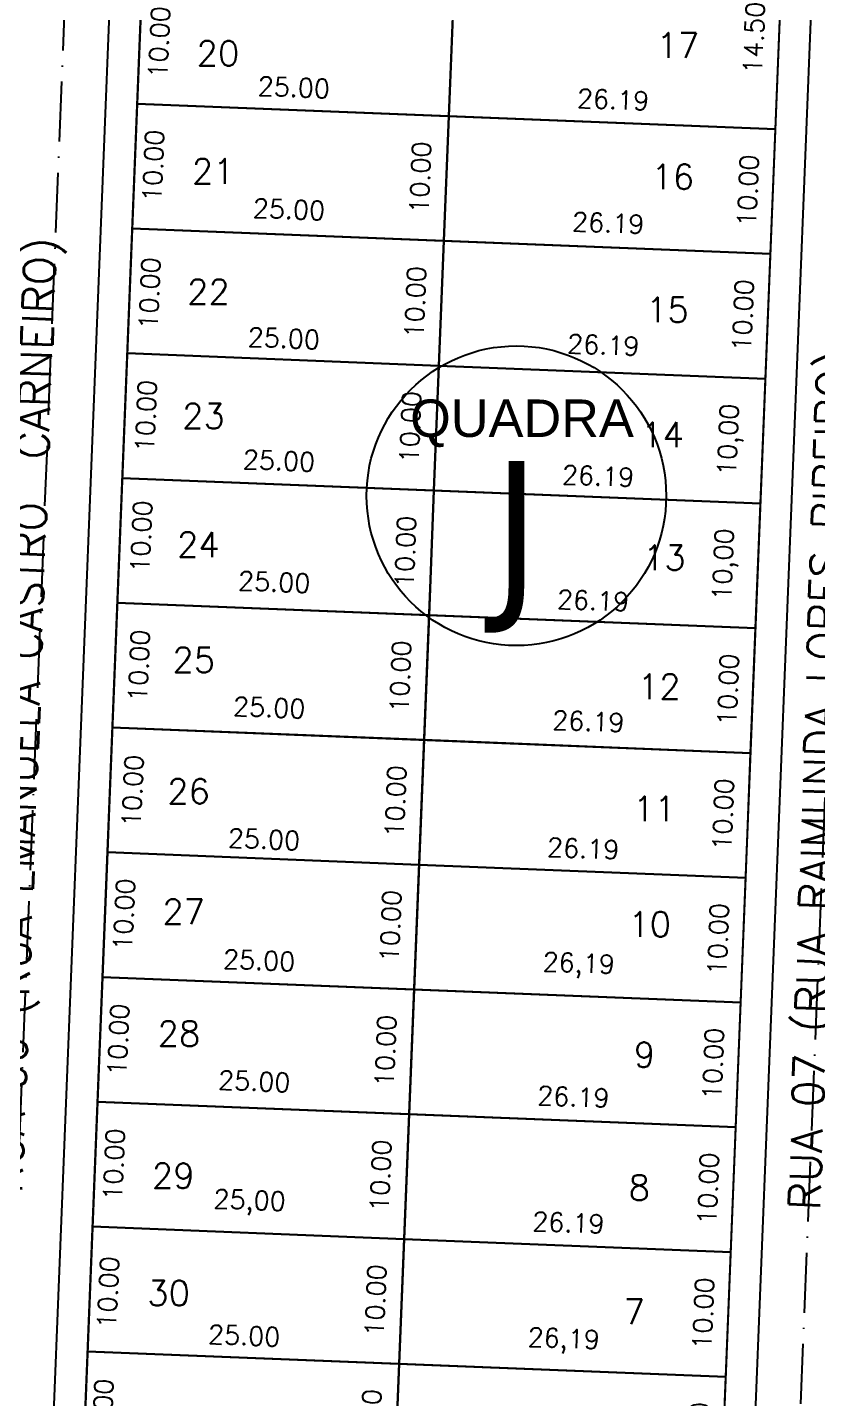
# Model space of a CAD drawing. Header units: millimetres. Extents: x 1794 to 8081, y 409 to 2272.
# Drawn here: x 5816.3 to 5879.6, y 1060.7 to 1170.6 of the extents above; entities that cross this region are included whole.
import ezdxf
from ezdxf.enums import TextEntityAlignment as Align

# ---------------------------------------------------------------- set-up
doc = ezdxf.new("R2010")
doc.units = ezdxf.units.MM
doc.linetypes.add('ACAD_ISO10W100', pattern=[18, 12, -3, 0, -3])
for name, color, linetype in [('02 - EIXO VIA', 2, 'ACAD_ISO10W100'), ('03 - CALÇADA', 1, 'Continuous'), ('BOUNDARY LOTES', 2, 'Continuous'), ('boundary quadras', 232, 'Continuous'), ('COT', 8, 'Continuous'), ('LOTES', 2, 'Continuous'), ('QUADRAS', 3, 'Continuous'), ('texto - ruas', 2, 'Continuous'), ('Texto Lotes', 31, 'Continuous'), ('TEXTO-80', 3, 'Continuous')]:
    doc.layers.add(name, color=color, linetype=linetype)
doc.styles.add('arcad1', font='romans.shx')
doc.styles.add('style1', font='tahoma.ttf')
doc.dimstyles.new('REGIS', dxfattribs={"dimtxt": 1.5, "dimasz": 0.12, "dimexe": 0, "dimexo": 0, "dimgap": 0, "dimtad": 0, "dimzin": 4, "dimdsep": 46, "dimtxsty": 'arcad1', "dimblk1": 'BOLA', "dimblk2": 'BOLA', "dimsah": 1, "dimcen": 0.12, "dimse1": 1, "dimse2": 1, "dimsd1": 1, "dimsd2": 1, "dimclrd": 256, "dimclre": 8, "dimclrt": 1, "dimadec": 0, "dimazin": 0, "dimtfac": 1.2, "dimtix": 1, "dimtmove": 2, "dimatfit": 3, "dimldrblk": 'BOLA', "dimfxl": 0, "dimfxlon": 1, "dimtvp": 2, "dimtolj": 1, "dimtzin": 4, "dimarcsym": 0})

# ---------------------------------------------------------------- blocks, each defined once
blk = doc.blocks.new('NUM_quadra')
blk.add_circle((0, 0), 0.2)
at = {"insert": (-0.1419, 0.1285), "char_height": 0.05, "width": 0.2663, "attachment_point": 1, "style": 'style1'}
blk.add_mtext('\\fArial|b0|i0|c0|p34;QUADRA', dxfattribs=at)
at = {"style": 'style1'}
blk.add_attdef('00', text='', height=0.18, dxfattribs=at).set_placement((0, -0.1335), align=Align.CENTER)
blk = doc.blocks.new('*D13')
at = {"layer": 'Defpoints', "color": 0}
for p in [(5851.2, 1192.23), (5876.8, 1176.89), (5871.72, 1168.41)]:
    blk.add_point(p, dxfattribs=at)
at = {"layer": 'COT', "color": 1, "insert": (5865.29, 1181.05), "char_height": 1.5, "attachment_point": 5, "rotation": 329.0679, "style": 'arcad1'}
blk.add_mtext('\\A1;29.84', dxfattribs=at)
blk = doc.blocks.new('BOLA')
for p, q in [((-1, 0), (1, 0)), ((0, -1), (0, 1))]:
    blk.add_line(p, q)
blk.add_circle((0, 0), 0.3)
blk = doc.blocks.new('*D430')
at = {"layer": 'Defpoints', "color": 0}
for p in [(5850.05, 1163.44), (5849.65, 1153.45), (5850.56, 1153.41)]:
    blk.add_point(p, dxfattribs=at)
at = {"layer": 'COT', "color": 1, "insert": (5847.77, 1158.53), "char_height": 1.5, "attachment_point": 5, "rotation": 87.719, "style": 'arcad1'}
blk.add_mtext('\\A1;10.00', dxfattribs=at)
blk = doc.blocks.new('*D431')
at = {"layer": 'Defpoints', "color": 0}
for p in [(5849.65, 1153.45), (5849.26, 1143.46), (5850.17, 1143.42)]:
    blk.add_point(p, dxfattribs=at)
at = {"layer": 'COT', "color": 1, "insert": (5847.37, 1148.54), "char_height": 1.5, "attachment_point": 5, "rotation": 87.719, "style": 'arcad1'}
blk.add_mtext('\\A1;10.00', dxfattribs=at)
blk = doc.blocks.new('*D432')
at = {"layer": 'Defpoints', "color": 0}
for p in [(5849.26, 1143.46), (5848.86, 1133.47), (5849.77, 1133.43)]:
    blk.add_point(p, dxfattribs=at)
at = {"layer": 'COT', "color": 1, "insert": (5846.97, 1138.54), "char_height": 1.5, "attachment_point": 5, "rotation": 87.719, "style": 'arcad1'}
blk.add_mtext('\\A1;10.00', dxfattribs=at)
blk = doc.blocks.new('*D433')
at = {"layer": 'Defpoints', "color": 0}
for p in [(5848.86, 1133.47), (5848.46, 1123.47), (5849.37, 1123.44)]:
    blk.add_point(p, dxfattribs=at)
at = {"layer": 'COT', "color": 1, "insert": (5846.57, 1128.55), "char_height": 1.5, "attachment_point": 5, "rotation": 87.719, "style": 'arcad1'}
blk.add_mtext('\\A1;10.00', dxfattribs=at)
blk = doc.blocks.new('*D434')
at = {"layer": 'Defpoints', "color": 0}
for p in [(5848.46, 1123.47), (5848.06, 1113.48), (5848.97, 1113.44)]:
    blk.add_point(p, dxfattribs=at)
at = {"layer": 'COT', "color": 1, "insert": (5846.17, 1118.56), "char_height": 1.5, "attachment_point": 5, "rotation": 87.719, "style": 'arcad1'}
blk.add_mtext('\\A1;10.00', dxfattribs=at)
blk = doc.blocks.new('*D435')
at = {"layer": 'Defpoints', "color": 0}
for p in [(5848.06, 1113.48), (5847.66, 1103.49), (5848.57, 1103.45)]:
    blk.add_point(p, dxfattribs=at)
at = {"layer": 'COT', "color": 1, "insert": (5845.78, 1108.57), "char_height": 1.5, "attachment_point": 5, "rotation": 87.719, "style": 'arcad1'}
blk.add_mtext('\\A1;10.00', dxfattribs=at)
blk = doc.blocks.new('*D436')
at = {"layer": 'Defpoints', "color": 0}
for p in [(5847.66, 1103.49), (5847.27, 1093.5), (5848.18, 1093.46)]:
    blk.add_point(p, dxfattribs=at)
at = {"layer": 'COT', "color": 1, "insert": (5845.38, 1098.58), "char_height": 1.5, "attachment_point": 5, "rotation": 87.719, "style": 'arcad1'}
blk.add_mtext('\\A1;10.00', dxfattribs=at)
blk = doc.blocks.new('*D437')
at = {"layer": 'Defpoints', "color": 0}
for p in [(5847.27, 1093.5), (5846.87, 1083.5), (5847.78, 1083.47)]:
    blk.add_point(p, dxfattribs=at)
at = {"layer": 'COT', "color": 1, "insert": (5844.98, 1088.58), "char_height": 1.5, "attachment_point": 5, "rotation": 87.719, "style": 'arcad1'}
blk.add_mtext('\\A1;10.00', dxfattribs=at)
blk = doc.blocks.new('*D438')
at = {"layer": 'Defpoints', "color": 0}
for p in [(5846.87, 1083.5), (5846.47, 1073.51), (5847.38, 1073.48)]:
    blk.add_point(p, dxfattribs=at)
at = {"layer": 'COT', "color": 1, "insert": (5844.58, 1078.59), "char_height": 1.5, "attachment_point": 5, "rotation": 87.719, "style": 'arcad1'}
blk.add_mtext('\\A1;10.00', dxfattribs=at)
blk = doc.blocks.new('*D439')
at = {"layer": 'Defpoints', "color": 0}
for p in [(5846.47, 1073.51), (5846.07, 1063.52), (5846.98, 1063.48)]:
    blk.add_point(p, dxfattribs=at)
at = {"layer": 'COT', "color": 1, "insert": (5844.18, 1068.6), "char_height": 1.5, "attachment_point": 5, "rotation": 87.719, "style": 'arcad1'}
blk.add_mtext('\\A1;10.00', dxfattribs=at)
blk = doc.blocks.new('*D440')
at = {"layer": 'Defpoints', "color": 0}
for p in [(5846.07, 1063.52), (5845.67, 1053.53), (5846.58, 1053.49)]:
    blk.add_point(p, dxfattribs=at)
at = {"layer": 'COT', "color": 1, "insert": (5843.79, 1058.61), "char_height": 1.5, "attachment_point": 5, "rotation": 87.719, "style": 'arcad1'}
blk.add_mtext('\\A1;10.00', dxfattribs=at)
blk = doc.blocks.new('*D14')
at = {"layer": 'Defpoints', "color": 0}
for p in [(5851.2, 1192.23), (5850.05, 1163.44), (5854.85, 1163.25)]:
    blk.add_point(p, dxfattribs=at)
at = {"layer": 'COT', "color": 1, "insert": (5852.43, 1177.76), "char_height": 1.5, "attachment_point": 5, "rotation": 87.719, "style": 'arcad1'}
blk.add_mtext('\\A1;28.81', dxfattribs=at)
blk = doc.blocks.new('*D441')
at = {"layer": 'Defpoints', "color": 0}
for p in [(5876.8, 1176.89), (5876.22, 1162.4), (5877.21, 1162.36)]:
    blk.add_point(p, dxfattribs=at)
at = {"layer": 'COT', "color": 1, "insert": (5874.5, 1169.72), "char_height": 1.5, "attachment_point": 5, "rotation": 87.719, "style": 'arcad1'}
blk.add_mtext('\\A1;14.50', dxfattribs=at)
blk = doc.blocks.new('*D442')
at = {"layer": 'Defpoints', "color": 0}
for p in [(5876.22, 1162.4), (5875.82, 1152.41), (5876.82, 1152.37)]:
    blk.add_point(p, dxfattribs=at)
at = {"layer": 'COT', "color": 1, "insert": (5874.02, 1157.48), "char_height": 1.5, "attachment_point": 5, "rotation": 87.719, "style": 'arcad1'}
blk.add_mtext('\\A1;10.00', dxfattribs=at)
blk = doc.blocks.new('*D443')
at = {"layer": 'Defpoints', "color": 0}
for p in [(5875.82, 1152.41), (5875.42, 1142.41), (5876.42, 1142.38)]:
    blk.add_point(p, dxfattribs=at)
at = {"layer": 'COT', "color": 1, "insert": (5873.62, 1147.49), "char_height": 1.5, "attachment_point": 5, "rotation": 87.719, "style": 'arcad1'}
blk.add_mtext('\\A1;10.00', dxfattribs=at)
blk = doc.blocks.new('*D444')
at = {"layer": 'Defpoints', "color": 0}
for p in [(5874.63, 1122.43), (5874.23, 1112.44), (5875.22, 1112.4)]:
    blk.add_point(p, dxfattribs=at)
at = {"layer": 'COT', "color": 1, "insert": (5872.43, 1117.51), "char_height": 1.5, "attachment_point": 5, "rotation": 87.719, "style": 'arcad1'}
blk.add_mtext('\\A1;10.00', dxfattribs=at)
blk = doc.blocks.new('*D445')
at = {"layer": 'Defpoints', "color": 0}
for p in [(5874.23, 1112.44), (5873.83, 1102.45), (5874.83, 1102.41)]:
    blk.add_point(p, dxfattribs=at)
at = {"layer": 'COT', "color": 1, "insert": (5872.03, 1107.52), "char_height": 1.5, "attachment_point": 5, "rotation": 87.719, "style": 'arcad1'}
blk.add_mtext('\\A1;10.00', dxfattribs=at)
blk = doc.blocks.new('*D446')
at = {"layer": 'Defpoints', "color": 0}
for p in [(5873.83, 1102.45), (5873.43, 1092.45), (5874.43, 1092.41)]:
    blk.add_point(p, dxfattribs=at)
at = {"layer": 'COT', "color": 1, "insert": (5871.63, 1097.53), "char_height": 1.5, "attachment_point": 5, "rotation": 87.719, "style": 'arcad1'}
blk.add_mtext('\\A1;10.00', dxfattribs=at)
blk = doc.blocks.new('*D447')
at = {"layer": 'Defpoints', "color": 0}
for p in [(5873.43, 1092.45), (5873.04, 1082.46), (5874.03, 1082.42)]:
    blk.add_point(p, dxfattribs=at)
at = {"layer": 'COT', "color": 1, "insert": (5871.23, 1087.54), "char_height": 1.5, "attachment_point": 5, "rotation": 87.719, "style": 'arcad1'}
blk.add_mtext('\\A1;10.00', dxfattribs=at)
blk = doc.blocks.new('*D448')
at = {"layer": 'Defpoints', "color": 0}
for p in [(5873.04, 1082.46), (5872.64, 1072.47), (5873.63, 1072.43)]:
    blk.add_point(p, dxfattribs=at)
at = {"layer": 'COT', "color": 1, "insert": (5870.83, 1077.55), "char_height": 1.5, "attachment_point": 5, "rotation": 87.719, "style": 'arcad1'}
blk.add_mtext('\\A1;10.00', dxfattribs=at)
blk = doc.blocks.new('*D449')
at = {"layer": 'Defpoints', "color": 0}
for p in [(5872.64, 1072.47), (5872.24, 1062.48), (5873.23, 1062.44)]:
    blk.add_point(p, dxfattribs=at)
at = {"layer": 'COT', "color": 1, "insert": (5870.44, 1067.55), "char_height": 1.5, "attachment_point": 5, "rotation": 87.719, "style": 'arcad1'}
blk.add_mtext('\\A1;10.00', dxfattribs=at)
blk = doc.blocks.new('*D450')
at = {"layer": 'Defpoints', "color": 0}
for p in [(5872.24, 1062.48), (5871.84, 1052.49), (5872.84, 1052.45)]:
    blk.add_point(p, dxfattribs=at)
at = {"layer": 'COT', "color": 1, "insert": (5870.04, 1057.56), "char_height": 1.5, "attachment_point": 5, "rotation": 87.719, "style": 'arcad1'}
blk.add_mtext('\\A1;10.00', dxfattribs=at)
blk = doc.blocks.new('*D452')
at = {"layer": 'Defpoints', "color": 0}
for p in [(5825.47, 1174.43), (5825.07, 1164.44), (5829.25, 1164.25)]:
    blk.add_point(p, dxfattribs=at)
at = {"layer": 'COT', "color": 1, "insert": (5826.84, 1169.36), "char_height": 1.5, "attachment_point": 5, "rotation": 87.4578, "style": 'arcad1'}
blk.add_mtext('\\A1;10.00', dxfattribs=at)
blk = doc.blocks.new('*D453')
at = {"layer": 'Defpoints', "color": 0}
for p in [(5825.07, 1164.44), (5824.67, 1154.44), (5828.81, 1154.26)]:
    blk.add_point(p, dxfattribs=at)
at = {"layer": 'COT', "color": 1, "insert": (5826.37, 1159.47), "char_height": 1.5, "attachment_point": 5, "rotation": 87.4578, "style": 'arcad1'}
blk.add_mtext('\\A1;10.00', dxfattribs=at)
blk = doc.blocks.new('*D454')
at = {"layer": 'Defpoints', "color": 0}
for p in [(5824.67, 1154.44), (5824.28, 1144.45), (5828.36, 1144.27)]:
    blk.add_point(p, dxfattribs=at)
at = {"layer": 'COT', "color": 1, "insert": (5826.07, 1149.25), "char_height": 1.5, "attachment_point": 5, "rotation": 87.4578, "style": 'arcad1'}
blk.add_mtext('\\A1;10.00', dxfattribs=at)
blk = doc.blocks.new('*D455')
at = {"layer": 'Defpoints', "color": 0}
for p in [(5824.28, 1144.45), (5823.88, 1134.46), (5827.92, 1134.28)]:
    blk.add_point(p, dxfattribs=at)
at = {"layer": 'COT', "color": 1, "insert": (5825.78, 1139.43), "char_height": 1.5, "attachment_point": 5, "rotation": 87.4578, "style": 'arcad1'}
blk.add_mtext('\\A1;10.00', dxfattribs=at)
blk = doc.blocks.new('*D456')
at = {"layer": 'Defpoints', "color": 0}
for p in [(5823.88, 1134.46), (5823.48, 1124.47), (5827.48, 1124.29)]:
    blk.add_point(p, dxfattribs=at)
at = {"layer": 'COT', "color": 1, "insert": (5825.41, 1129.78), "char_height": 1.5, "attachment_point": 5, "rotation": 87.4578, "style": 'arcad1'}
blk.add_mtext('\\A1;10.00', dxfattribs=at)
blk = doc.blocks.new('*D457')
at = {"layer": 'Defpoints', "color": 0}
for p in [(5823.48, 1124.47), (5823.08, 1114.48), (5827.03, 1114.3)]:
    blk.add_point(p, dxfattribs=at)
at = {"layer": 'COT', "color": 1, "insert": (5825.22, 1119.43), "char_height": 1.5, "attachment_point": 5, "rotation": 87.4578, "style": 'arcad1'}
blk.add_mtext('\\A1;10.00', dxfattribs=at)
blk = doc.blocks.new('*D458')
at = {"layer": 'Defpoints', "color": 0}
for p in [(5823.08, 1114.48), (5822.68, 1104.48), (5826.59, 1104.31)]:
    blk.add_point(p, dxfattribs=at)
at = {"layer": 'COT', "color": 1, "insert": (5824.72, 1109.4), "char_height": 1.5, "attachment_point": 5, "rotation": 87.4578, "style": 'arcad1'}
blk.add_mtext('\\A1;10.00', dxfattribs=at)
blk = doc.blocks.new('*D459')
at = {"layer": 'Defpoints', "color": 0}
for p in [(5822.68, 1104.48), (5822.29, 1094.49), (5826.15, 1094.32)]:
    blk.add_point(p, dxfattribs=at)
at = {"layer": 'COT', "color": 1, "insert": (5824.03, 1099.5), "char_height": 1.5, "attachment_point": 5, "rotation": 87.4578, "style": 'arcad1'}
blk.add_mtext('\\A1;10.00', dxfattribs=at)
blk = doc.blocks.new('*D460')
at = {"layer": 'Defpoints', "color": 0}
for p in [(5822.29, 1094.49), (5821.89, 1084.5), (5825.7, 1084.33)]:
    blk.add_point(p, dxfattribs=at)
at = {"layer": 'COT', "color": 1, "insert": (5823.57, 1089.48), "char_height": 1.5, "attachment_point": 5, "rotation": 87.4578, "style": 'arcad1'}
blk.add_mtext('\\A1;10.00', dxfattribs=at)
blk = doc.blocks.new('*D461')
at = {"layer": 'Defpoints', "color": 0}
for p in [(5821.89, 1084.5), (5821.49, 1074.51), (5825.26, 1074.34)]:
    blk.add_point(p, dxfattribs=at)
at = {"layer": 'COT', "color": 1, "insert": (5823.21, 1079.48), "char_height": 1.5, "attachment_point": 5, "rotation": 87.4578, "style": 'arcad1'}
blk.add_mtext('\\A1;10.00', dxfattribs=at)
blk = doc.blocks.new('*D462')
at = {"layer": 'Defpoints', "color": 0}
for p in [(5821.49, 1074.51), (5821.09, 1064.52), (5824.82, 1064.35)]:
    blk.add_point(p, dxfattribs=at)
at = {"layer": 'COT', "color": 1, "insert": (5822.75, 1069.24), "char_height": 1.5, "attachment_point": 5, "rotation": 87.4578, "style": 'arcad1'}
blk.add_mtext('\\A1;10.00', dxfattribs=at)
blk = doc.blocks.new('*D463')
at = {"layer": 'Defpoints', "color": 0}
for p in [(5821.09, 1064.52), (5820.69, 1054.52), (5824.37, 1054.36)]:
    blk.add_point(p, dxfattribs=at)
at = {"layer": 'COT', "color": 1, "insert": (5822.3, 1059.44), "char_height": 1.5, "attachment_point": 5, "rotation": 87.4578, "style": 'arcad1'}
blk.add_mtext('\\A1;10.00', dxfattribs=at)
blk = doc.blocks.new('*D466')
at = {"layer": 'Defpoints', "color": 0}
for p in [(5825.07, 1164.44), (5850.05, 1163.44), (5850, 1162.26)]:
    blk.add_point(p, dxfattribs=at)
at = {"layer": 'COT', "color": 1, "insert": (5837.63, 1165.75), "char_height": 1.5, "attachment_point": 5, "rotation": 357.719, "style": 'arcad1'}
blk.add_mtext('\\A1;25.00', dxfattribs=at)
blk = doc.blocks.new('*D15')
at = {"layer": 'Defpoints', "color": 0}
for p in [(5824.67, 1154.44), (5849.65, 1153.45), (5849.62, 1152.48)]:
    blk.add_point(p, dxfattribs=at)
at = {"layer": 'COT', "color": 1, "insert": (5837.24, 1155.98), "char_height": 1.5, "attachment_point": 5, "rotation": 357.719, "style": 'arcad1'}
blk.add_mtext('\\A1;25.00', dxfattribs=at)
blk = doc.blocks.new('*D16')
at = {"layer": 'Defpoints', "color": 0}
for p in [(5824.28, 1144.45), (5849.26, 1143.46), (5849.2, 1142.16)]:
    blk.add_point(p, dxfattribs=at)
at = {"layer": 'COT', "color": 1, "insert": (5836.83, 1145.65), "char_height": 1.5, "attachment_point": 5, "rotation": 357.719, "style": 'arcad1'}
blk.add_mtext('\\A1;25.00', dxfattribs=at)
blk = doc.blocks.new('*D467')
at = {"layer": 'Defpoints', "color": 0}
for p in [(5823.88, 1134.46), (5848.86, 1133.47), (5848.81, 1132.35)]:
    blk.add_point(p, dxfattribs=at)
at = {"layer": 'COT', "color": 1, "insert": (5836.44, 1135.85), "char_height": 1.5, "attachment_point": 5, "rotation": 357.719, "style": 'arcad1'}
blk.add_mtext('\\A1;25.00', dxfattribs=at)
blk = doc.blocks.new('*D468')
at = {"layer": 'Defpoints', "color": 0}
for p in [(5823.48, 1124.47), (5848.46, 1123.47), (5848.43, 1122.63)]:
    blk.add_point(p, dxfattribs=at)
at = {"layer": 'COT', "color": 1, "insert": (5836.06, 1126.13), "char_height": 1.5, "attachment_point": 5, "rotation": 357.719, "style": 'arcad1'}
blk.add_mtext('\\A1;25.00', dxfattribs=at)
blk = doc.blocks.new('*D469')
at = {"layer": 'Defpoints', "color": 0}
for p in [(5823.08, 1114.48), (5848.03, 1112.59), (5848.06, 1113.48)]:
    blk.add_point(p, dxfattribs=at)
at = {"layer": 'COT', "color": 1, "insert": (5835.66, 1116.08), "char_height": 1.5, "attachment_point": 5, "rotation": 357.719, "style": 'arcad1'}
blk.add_mtext('\\A1;25.00', dxfattribs=at)
blk = doc.blocks.new('*D470')
at = {"layer": 'Defpoints', "color": 0}
for p in [(5822.68, 1104.48), (5847.66, 1103.49), (5847.61, 1102.04)]:
    blk.add_point(p, dxfattribs=at)
at = {"layer": 'COT', "color": 1, "insert": (5835.24, 1105.53), "char_height": 1.5, "attachment_point": 5, "rotation": 357.719, "style": 'arcad1'}
blk.add_mtext('\\A1;25.00', dxfattribs=at)
blk = doc.blocks.new('*D17')
at = {"layer": 'Defpoints', "color": 0}
for p in [(5822.29, 1094.49), (5847.27, 1093.5), (5847.22, 1092.34)]:
    blk.add_point(p, dxfattribs=at)
at = {"layer": 'COT', "color": 1, "insert": (5834.85, 1095.83), "char_height": 1.5, "attachment_point": 5, "rotation": 357.719, "style": 'arcad1'}
blk.add_mtext('\\A1;25.00', dxfattribs=at)
blk = doc.blocks.new('*D18')
at = {"layer": 'Defpoints', "color": 0}
for p in [(5821.89, 1084.5), (5846.87, 1083.5), (5846.83, 1082.66)]:
    blk.add_point(p, dxfattribs=at)
at = {"layer": 'COT', "color": 1, "insert": (5834.46, 1086.15), "char_height": 1.5, "attachment_point": 5, "rotation": 357.719, "style": 'arcad1'}
blk.add_mtext('\\A1;25.00', dxfattribs=at)
blk = doc.blocks.new('*D19')
at = {"layer": 'Defpoints', "color": 0}
for p in [(5821.09, 1064.52), (5846.07, 1063.52), (5846.02, 1062.29)]:
    blk.add_point(p, dxfattribs=at)
at = {"layer": 'COT', "color": 1, "insert": (5833.65, 1065.78), "char_height": 1.5, "attachment_point": 5, "rotation": 357.719, "style": 'arcad1'}
blk.add_mtext('\\A1;25.00', dxfattribs=at)
blk = doc.blocks.new('*D26')
at = {"layer": 'Defpoints', "color": 0}
for p in [(5850.05, 1163.44), (5876.22, 1162.4), (5876.17, 1161.25)]:
    blk.add_point(p, dxfattribs=at)
at = {"layer": 'COT', "color": 1, "insert": (5863.21, 1164.77), "char_height": 1.5, "attachment_point": 5, "rotation": 357.719, "style": 'arcad1'}
blk.add_mtext('\\A1;26.19', dxfattribs=at)
blk = doc.blocks.new('*D27')
at = {"layer": 'Defpoints', "color": 0}
for p in [(5849.65, 1153.45), (5875.82, 1152.41), (5875.78, 1151.37)]:
    blk.add_point(p, dxfattribs=at)
at = {"layer": 'COT', "color": 1, "insert": (5862.82, 1154.89), "char_height": 1.5, "attachment_point": 5, "rotation": 357.719, "style": 'arcad1'}
blk.add_mtext('\\A1;26.19', dxfattribs=at)
blk = doc.blocks.new('*D28')
at = {"layer": 'Defpoints', "color": 0}
for p in [(5849.26, 1143.46), (5875.42, 1142.41), (5875.39, 1141.6)]:
    blk.add_point(p, dxfattribs=at)
at = {"layer": 'COT', "color": 1, "insert": (5862.43, 1145.12), "char_height": 1.5, "attachment_point": 5, "rotation": 357.719, "style": 'arcad1'}
blk.add_mtext('\\A1;26.19', dxfattribs=at)
blk = doc.blocks.new('*D480')
at = {"layer": 'Defpoints', "color": 0}
for p in [(5848.86, 1133.47), (5875.03, 1132.42), (5874.97, 1131.1)]:
    blk.add_point(p, dxfattribs=at)
at = {"layer": 'COT', "color": 1, "insert": (5862.01, 1134.62), "char_height": 1.5, "attachment_point": 5, "rotation": 357.719, "style": 'arcad1'}
blk.add_mtext('\\A1;26.19', dxfattribs=at)
blk = doc.blocks.new('*D481')
at = {"layer": 'Defpoints', "color": 0}
for p in [(5848.46, 1123.47), (5874.63, 1122.43), (5874.58, 1121.13)]:
    blk.add_point(p, dxfattribs=at)
at = {"layer": 'COT', "color": 1, "insert": (5861.61, 1124.65), "char_height": 1.5, "attachment_point": 5, "rotation": 357.719, "style": 'arcad1'}
blk.add_mtext('\\A1;26.19', dxfattribs=at)
blk = doc.blocks.new('*D482')
at = {"layer": 'Defpoints', "color": 0}
for p in [(5848.06, 1113.48), (5874.19, 1111.45), (5874.23, 1112.44)]:
    blk.add_point(p, dxfattribs=at)
at = {"layer": 'COT', "color": 1, "insert": (5861.23, 1114.97), "char_height": 1.5, "attachment_point": 5, "rotation": 357.719, "style": 'arcad1'}
blk.add_mtext('\\A1;26.19', dxfattribs=at)
blk = doc.blocks.new('*D29')
at = {"layer": 'Defpoints', "color": 0}
for p in [(5847.66, 1103.49), (5873.83, 1102.45), (5873.79, 1101.27)]:
    blk.add_point(p, dxfattribs=at)
at = {"layer": 'COT', "color": 1, "insert": (5860.82, 1104.79), "char_height": 1.5, "attachment_point": 5, "rotation": 357.719, "style": 'arcad1'}
blk.add_mtext('\\A1;26.19', dxfattribs=at)
blk = doc.blocks.new('*D483')
at = {"layer": 'Defpoints', "color": 0}
for p in [(5846.87, 1083.5), (5873.04, 1082.46), (5872.99, 1081.38)]:
    blk.add_point(p, dxfattribs=at)
at = {"layer": 'COT', "color": 1, "insert": (5860.03, 1084.9), "char_height": 1.5, "attachment_point": 5, "rotation": 357.719, "style": 'arcad1'}
blk.add_mtext('\\A1;26.19', dxfattribs=at)
blk = doc.blocks.new('*D484')
at = {"layer": 'Defpoints', "color": 0}
for p in [(5846.47, 1073.51), (5872.64, 1072.47), (5872.59, 1071.3)]:
    blk.add_point(p, dxfattribs=at)
at = {"layer": 'COT', "color": 1, "insert": (5859.63, 1074.82), "char_height": 1.5, "attachment_point": 5, "rotation": 357.719, "style": 'arcad1'}
blk.add_mtext('\\A1;26.19', dxfattribs=at)
blk = doc.blocks.new('*D1542')
at = {"layer": 'Defpoints', "color": 0}
for p in [(5846.07, 1063.52), (5872.24, 1062.48), (5872.19, 1061.24)]:
    blk.add_point(p, dxfattribs=at)
at = {"layer": 'COT', "color": 1, "insert": (5859.25, 1065.33), "char_height": 1.5, "attachment_point": 5, "rotation": 357.719, "style": 'arcad1'}
blk.add_mtext('\\A1;26,19', dxfattribs=at)
blk = doc.blocks.new('*D1543')
at = {"layer": 'Defpoints', "color": 0}
for p in [(5821.49, 1074.51), (5821.44, 1073.34), (5846.47, 1073.51)]:
    blk.add_point(p, dxfattribs=at)
at = {"layer": 'COT', "color": 1, "insert": (5834.08, 1076.41), "char_height": 1.5, "attachment_point": 5, "rotation": 357.719, "style": 'arcad1'}
blk.add_mtext('\\A1;25,00', dxfattribs=at)
blk = doc.blocks.new('*D1544')
at = {"layer": 'Defpoints', "color": 0}
for p in [(5847.27, 1093.5), (5873.43, 1092.45), (5873.39, 1091.3)]:
    blk.add_point(p, dxfattribs=at)
at = {"layer": 'COT', "color": 1, "insert": (5860.45, 1095.39), "char_height": 1.5, "attachment_point": 5, "rotation": 357.719, "style": 'arcad1'}
blk.add_mtext('\\A1;26,19', dxfattribs=at)
blk = doc.blocks.new('*D1628')
at = {"layer": 'Defpoints', "color": 0}
for p in [(5875.03, 1132.42), (5876.02, 1132.38), (5874.63, 1122.43)]:
    blk.add_point(p, dxfattribs=at)
at = {"layer": 'COT', "color": 1, "insert": (5872.25, 1127.53), "char_height": 1.5, "attachment_point": 5, "rotation": 87.719, "style": 'arcad1'}
blk.add_mtext('\\A1;10,00', dxfattribs=at)
blk = doc.blocks.new('*D1629')
at = {"layer": 'Defpoints', "color": 0}
for p in [(5875.42, 1142.41), (5876.42, 1142.38), (5875.03, 1132.42)]:
    blk.add_point(p, dxfattribs=at)
at = {"layer": 'COT', "color": 1, "insert": (5872.65, 1137.52), "char_height": 1.5, "attachment_point": 5, "rotation": 87.719, "style": 'arcad1'}
blk.add_mtext('\\A1;10,00', dxfattribs=at)

msp = doc.modelspace()

# ---------------------------------------------------------------- linework, layer by layer
at = {"layer": '02 - EIXO VIA', "ltscale": 0.4}
for p, q in [((5813.036, 1015.528), (5820.674, 1207.282)), ((5875.935, 1001.962), (5883.037, 1180.26))]:
    msp.add_line(p, q, dxfattribs=at)
at = {"layer": '03 - CALÇADA'}
for p, q in [((5817.117, 1027.551), (5824.029, 1201.074)), ((5872.964, 1017.833), (5879.213, 1174.713))]:
    msp.add_line(p, q, dxfattribs=at)
at = {"layer": 'BOUNDARY LOTES'}
msp.add_lwpolyline([(5876.703, 1174.516, 0.2742673), (5874.763, 1178.107), (5851.199, 1192.227), (5850.052, 1163.441), (5876.221, 1162.399)], format="xyb", close=True, dxfattribs=at)
for points in [[(5850.45, 1173.433), (5825.47, 1174.428), (5825.072, 1164.436), (5850.052, 1163.441)], [(5850.052, 1163.441), (5825.072, 1164.436), (5824.674, 1154.444), (5849.654, 1153.449)], [(5876.221, 1162.399), (5850.052, 1163.441), (5849.654, 1153.449), (5875.823, 1152.407)], [(5849.654, 1153.449), (5824.674, 1154.444), (5824.276, 1144.452), (5849.256, 1143.457)], [(5875.823, 1152.407), (5849.654, 1153.449), (5849.256, 1143.457), (5875.425, 1142.415)], [(5849.256, 1143.457), (5824.276, 1144.452), (5823.878, 1134.46), (5848.858, 1133.465)], [(5875.425, 1142.415), (5849.256, 1143.457), (5848.858, 1133.465), (5875.027, 1132.423)], [(5848.858, 1133.465), (5823.878, 1134.46), (5823.48, 1124.468), (5848.46, 1123.473)], [(5875.027, 1132.423), (5848.858, 1133.465), (5848.46, 1123.473), (5874.629, 1122.431)], [(5848.46, 1123.473), (5823.48, 1124.468), (5823.082, 1114.476), (5848.062, 1113.481)], [(5874.629, 1122.431), (5848.46, 1123.473), (5848.062, 1113.481), (5874.231, 1112.439)], [(5848.062, 1113.481), (5823.082, 1114.476), (5822.684, 1104.484), (5847.664, 1103.489)], [(5874.231, 1112.439), (5848.062, 1113.481), (5847.664, 1103.489), (5873.833, 1102.447)], [(5847.664, 1103.489), (5822.684, 1104.484), (5822.286, 1094.492), (5847.266, 1093.497)], [(5873.833, 1102.447), (5847.664, 1103.489), (5847.266, 1093.497), (5873.435, 1092.454)], [(5847.266, 1093.497), (5822.286, 1094.492), (5821.888, 1084.5), (5846.868, 1083.505)], [(5873.435, 1092.454), (5847.266, 1093.497), (5846.868, 1083.505), (5873.037, 1082.462)], [(5846.868, 1083.505), (5821.888, 1084.5), (5821.49, 1074.508), (5846.47, 1073.513)], [(5873.037, 1082.462), (5846.868, 1083.505), (5846.47, 1073.513), (5872.639, 1072.47)], [(5846.47, 1073.513), (5821.49, 1074.508), (5821.092, 1064.516), (5846.072, 1063.521)], [(5872.639, 1072.47), (5846.47, 1073.513), (5846.072, 1063.521), (5872.241, 1062.478)], [(5846.072, 1063.521), (5821.092, 1064.516), (5820.694, 1054.523), (5845.674, 1053.528)], [(5872.241, 1062.478), (5846.072, 1063.521), (5845.674, 1053.528), (5871.843, 1052.486)]]:
    msp.add_lwpolyline(points, close=True, dxfattribs=at)
at = {"layer": 'boundary quadras'}
msp.add_lwpolyline([(5876.703, 1174.516, 0.2742673), (5874.763, 1178.107), (5832.547, 1203.405, 0.5695294), (5826.494, 1200.133), (5819.692, 1029.382, -0.0256727), (5870.497, 1018.702)], format="xyb", close=True, dxfattribs=at)
at = {"layer": 'LOTES'}
for p, q in [((5845.674, 1053.528), (5851.199, 1192.227)), ((5825.072, 1164.436), (5876.221, 1162.399)), ((5824.674, 1154.444), (5875.823, 1152.407)), ((5824.276, 1144.452), (5875.425, 1142.415)), ((5823.878, 1134.46), (5875.027, 1132.423)), ((5823.48, 1124.468), (5874.629, 1122.431)), ((5823.082, 1114.476), (5874.231, 1112.439)), ((5822.684, 1104.484), (5873.833, 1102.447)), ((5822.286, 1094.492), (5873.435, 1092.454)), ((5821.888, 1084.5), (5873.037, 1082.462)), ((5821.49, 1074.508), (5872.639, 1072.47)), ((5821.092, 1064.516), (5872.241, 1062.478))]:
    msp.add_line(p, q, dxfattribs=at)
at = {"layer": 'QUADRAS'}
for p, q in [((5819.633, 1027.893), (5826.494, 1200.133)), ((5870.491, 1018.551), (5876.703, 1174.516))]:
    msp.add_line(p, q, dxfattribs=at)

# ---------------------------------------------------------------- block references
at = {"layer": 'TEXTO-80', "xscale": 60, "yscale": 60, "zscale": 60}
msp.add_blockref('NUM_quadra', (5855.459, 1133.042, 47), dxfattribs=at).add_auto_attribs({'00': 'J'})

# ---------------------------------------------------------------- texts
at = {"layer": 'texto - ruas', "char_height": 2.5, "width": 122.85234, "attachment_point": 1}
for s, insert, rotation in [('{\\Fromans|c0;RUA 06 (RUA EMANUELA CASTRO  CARNEIRO)}', (5813.34, 1077.229), 87.94466), ('{\\Fromans|c0;RUA 07 (RUA RAIMUNDA LOPES RIBEIRO)}', (5877.279, 1075.866), 88.06976)]:
    msp.add_mtext(s, dxfattribs=dict(at, insert=insert, rotation=rotation))
at = {"layer": 'Texto Lotes', "style": 'arcad1'}
for s, p in [('17', (5868.408, 1169.124)), ('20', (5831.544, 1168.478)), ('21', (5831.168, 1159.032)), ('16', (5867.988, 1158.587)), ('22', (5830.783, 1149.376)), ('15', (5867.564, 1147.939)), ('23', (5830.387, 1139.426)), ('14', (5867.165, 1137.934)), ('24', (5829.977, 1129.136)), ('13', (5867.317, 1128.086)), ('25', (5829.609, 1119.899)), ('12', (5866.906, 1117.76)), ('26', (5829.19, 1109.369)), ('11', (5866.516, 1107.981)), ('27', (5828.806, 1099.727)), ('10', (5866.147, 1098.722)), ('28', (5828.417, 1089.966)), ('9', (5865.731, 1088.273)), ('29', (5827.963, 1078.577)), ('8', (5865.307, 1077.631)), ('30', (5827.589, 1069.18)), ('7', (5864.911, 1067.69))]:
    msp.add_text(s, height=2, dxfattribs=at).set_placement(p, align=Align.MIDDLE_CENTER)

# ---------------------------------------------------------------- dimensions: what is measured, and where the dimension line sits
at = {"layer": 'COT'}
for p1, p2, distance, picture, middle in [((5851.199, 1192.227), (5850.052, 1163.441), 4.807, '*D14', (5852.431, 1177.762)), ((5876.798, 1176.887), (5876.221, 1162.399), 0.992, '*D441', (5874.503, 1169.723)), ((5825.072, 1164.436), (5850.052, 1163.441), -1.185, '*D466', (5837.634, 1165.752)), ((5850.052, 1163.441), (5876.221, 1162.399), -1.152, '*D26', (5863.21, 1164.767)), ((5824.674, 1154.444), (5849.654, 1153.449), -0.968, '*D15', (5837.245, 1155.977)), ((5849.654, 1153.449), (5875.823, 1152.407), -1.033, '*D27', (5862.817, 1154.894)), ((5824.276, 1144.452), (5849.256, 1143.457), -1.301, '*D16', (5836.834, 1145.653)), ((5849.256, 1143.457), (5875.425, 1142.415), -0.816, '*D28', (5862.427, 1145.118)), ((5823.878, 1134.46), (5848.858, 1133.465), -1.113, '*D467', (5836.443, 1135.848)), ((5848.858, 1133.465), (5875.027, 1132.423), -1.327, '*D480', (5862.009, 1134.616)), ((5823.48, 1124.468), (5848.46, 1123.473), -0.843, '*D468', (5836.056, 1126.126)), ((5848.46, 1123.473), (5874.629, 1122.431), -1.299, '*D481', (5861.612, 1124.651)), ((5823.082, 1114.476), (5848.062, 1113.481), -0.896, '*D469', (5835.656, 1116.08)), ((5848.062, 1113.481), (5874.231, 1112.439), -0.993, '*D482', (5861.226, 1114.965)), ((5822.684, 1104.484), (5847.664, 1103.489), -1.451, '*D470', (5835.236, 1105.534)), ((5847.664, 1103.489), (5873.833, 1102.447), -1.179, '*D29', (5860.821, 1104.787)), ((5822.286, 1094.492), (5847.266, 1093.497), -1.158, '*D17', (5834.849, 1095.835)), ((5821.888, 1084.5), (5846.868, 1083.505), -0.848, '*D18', (5834.464, 1086.153)), ((5846.868, 1083.505), (5873.037, 1082.462), -1.081, '*D483', (5860.029, 1084.901)), ((5846.47, 1073.513), (5872.639, 1072.47), -1.167, '*D484', (5859.627, 1074.823)), ((5821.092, 1064.516), (5846.072, 1063.521), -1.235, '*D19', (5833.652, 1065.781))]:
    dim = msp.add_aligned_dim(p1=p1, p2=p2, distance=distance, dimstyle='REGIS', dxfattribs=at)
    dim.commit()
    dim.dimension.update_dxf_attribs({"geometry": picture, "text_midpoint": middle})
for base, p1, p2, angle, picture, middle in [((5871.715, 1168.405), (5851.199, 1192.227), (5876.798, 1176.887), 149.06788, '*D13', (5865.286, 1181.047)), ((5829.252, 1164.251), (5825.47, 1174.428), (5825.072, 1164.436), 87.45776, '*D452', (5826.843, 1169.363)), ((5828.808, 1154.261), (5825.072, 1164.436), (5824.674, 1154.444), 87.45776, '*D453', (5826.374, 1159.47)), ((5828.365, 1144.271), (5824.674, 1154.444), (5824.276, 1144.452), 87.45776, '*D454', (5826.073, 1149.247)), ((5827.921, 1134.281), (5824.276, 1144.452), (5823.878, 1134.46), 87.45776, '*D455', (5825.781, 1139.428)), ((5827.477, 1124.291), (5823.878, 1134.46), (5823.48, 1124.468), 87.45776, '*D456', (5825.41, 1129.779)), ((5827.034, 1114.3), (5823.48, 1124.468), (5823.082, 1114.476), 87.45776, '*D457', (5825.22, 1119.433)), ((5826.59, 1104.31), (5823.082, 1114.476), (5822.684, 1104.484), 87.45776, '*D458', (5824.72, 1109.396)), ((5826.147, 1094.32), (5822.684, 1104.484), (5822.286, 1094.492), 87.45776, '*D459', (5824.026, 1099.505)), ((5825.703, 1084.33), (5822.286, 1094.492), (5821.888, 1084.5), 87.45776, '*D460', (5823.565, 1089.477)), ((5825.26, 1074.34), (5821.888, 1084.5), (5821.49, 1074.508), 87.45776, '*D461', (5823.208, 1079.482)), ((5824.816, 1064.35), (5821.49, 1074.508), (5821.092, 1064.516), 87.45776, '*D462', (5822.754, 1069.245)), ((5824.373, 1054.36), (5821.092, 1064.516), (5820.694, 1054.523), 87.45776, '*D463', (5822.297, 1059.438))]:
    dim = msp.add_linear_dim(base=base, p1=p1, p2=p2, angle=angle, dimstyle='REGIS', dxfattribs=at)
    dim.commit()
    dim.dimension.update_dxf_attribs({"geometry": picture, "text_midpoint": middle, "dimtype": 160})
for base, p1, p2, picture, middle in [((5850.564, 1153.413), (5850.052, 1163.441), (5849.654, 1153.449), '*D430', (5847.766, 1158.528)), ((5876.816, 1152.367), (5876.221, 1162.399), (5875.823, 1152.407), '*D442', (5874.017, 1157.483)), ((5850.166, 1143.421), (5849.654, 1153.449), (5849.256, 1143.457), '*D431', (5847.368, 1148.536)), ((5876.418, 1142.375), (5875.823, 1152.407), (5875.425, 1142.415), '*D443', (5873.619, 1147.491)), ((5849.768, 1133.429), (5849.256, 1143.457), (5848.858, 1133.465), '*D432', (5846.97, 1138.544)), ((5849.37, 1123.437), (5848.858, 1133.465), (5848.46, 1123.473), '*D433', (5846.572, 1128.552)), ((5848.972, 1113.445), (5848.46, 1123.473), (5848.062, 1113.481), '*D434', (5846.174, 1118.56)), ((5875.224, 1112.399), (5874.629, 1122.431), (5874.231, 1112.439), '*D444', (5872.425, 1117.514)), ((5848.574, 1103.453), (5848.062, 1113.481), (5847.664, 1103.489), '*D435', (5845.776, 1108.568)), ((5874.826, 1102.407), (5874.231, 1112.439), (5873.833, 1102.447), '*D445', (5872.027, 1107.522)), ((5848.176, 1093.461), (5847.664, 1103.489), (5847.266, 1093.497), '*D436', (5845.378, 1098.576)), ((5874.428, 1092.415), (5873.833, 1102.447), (5873.435, 1092.454), '*D446', (5871.629, 1097.53)), ((5847.778, 1083.468), (5847.266, 1093.497), (5846.868, 1083.505), '*D437', (5844.98, 1088.584)), ((5874.03, 1082.423), (5873.435, 1092.454), (5873.037, 1082.462), '*D447', (5871.231, 1087.538)), ((5847.38, 1073.476), (5846.868, 1083.505), (5846.47, 1073.513), '*D438', (5844.582, 1078.592)), ((5873.632, 1072.431), (5873.037, 1082.462), (5872.639, 1072.47), '*D448', (5870.833, 1077.546)), ((5846.982, 1063.484), (5846.47, 1073.513), (5846.072, 1063.521), '*D439', (5844.184, 1068.6)), ((5873.234, 1062.439), (5872.639, 1072.47), (5872.241, 1062.478), '*D449', (5870.435, 1067.554)), ((5846.584, 1053.492), (5846.072, 1063.521), (5845.674, 1053.528), '*D440', (5843.786, 1058.608)), ((5872.836, 1052.447), (5872.241, 1062.478), (5871.843, 1052.486), '*D450', (5870.037, 1057.562))]:
    dim = msp.add_linear_dim(base=base, p1=p1, p2=p2, angle=87.71902, dimstyle='REGIS', dxfattribs=at)
    dim.commit()
    dim.dimension.update_dxf_attribs({"geometry": picture, "text_midpoint": middle})
for base, p1, p2, angle, picture, middle in [((5876.418, 1142.375), (5875.027, 1132.423), (5875.425, 1142.415), 87.71902, '*D1629', (5872.65, 1137.521)), ((5876.02, 1132.383), (5874.629, 1122.431), (5875.027, 1132.423), 87.71902, '*D1628', (5872.252, 1127.529)), ((5873.389, 1091.297), (5847.266, 1093.497), (5873.435, 1092.454), 177.71902, '*D1544', (5860.446, 1095.387)), ((5821.443, 1073.341), (5846.47, 1073.513), (5821.49, 1074.508), 177.71902, '*D1543', (5834.076, 1076.412)), ((5872.191, 1061.244), (5846.072, 1063.521), (5872.241, 1062.478), 177.71902, '*D1542', (5859.249, 1065.334))]:
    dim = msp.add_linear_dim(base=base, p1=p1, p2=p2, angle=angle, dimstyle='REGIS', override={"dimdsep": 44}, dxfattribs=at)
    dim.commit()
    dim.dimension.update_dxf_attribs({"geometry": picture, "text_midpoint": middle})

doc.saveas('drawing.dxf')
